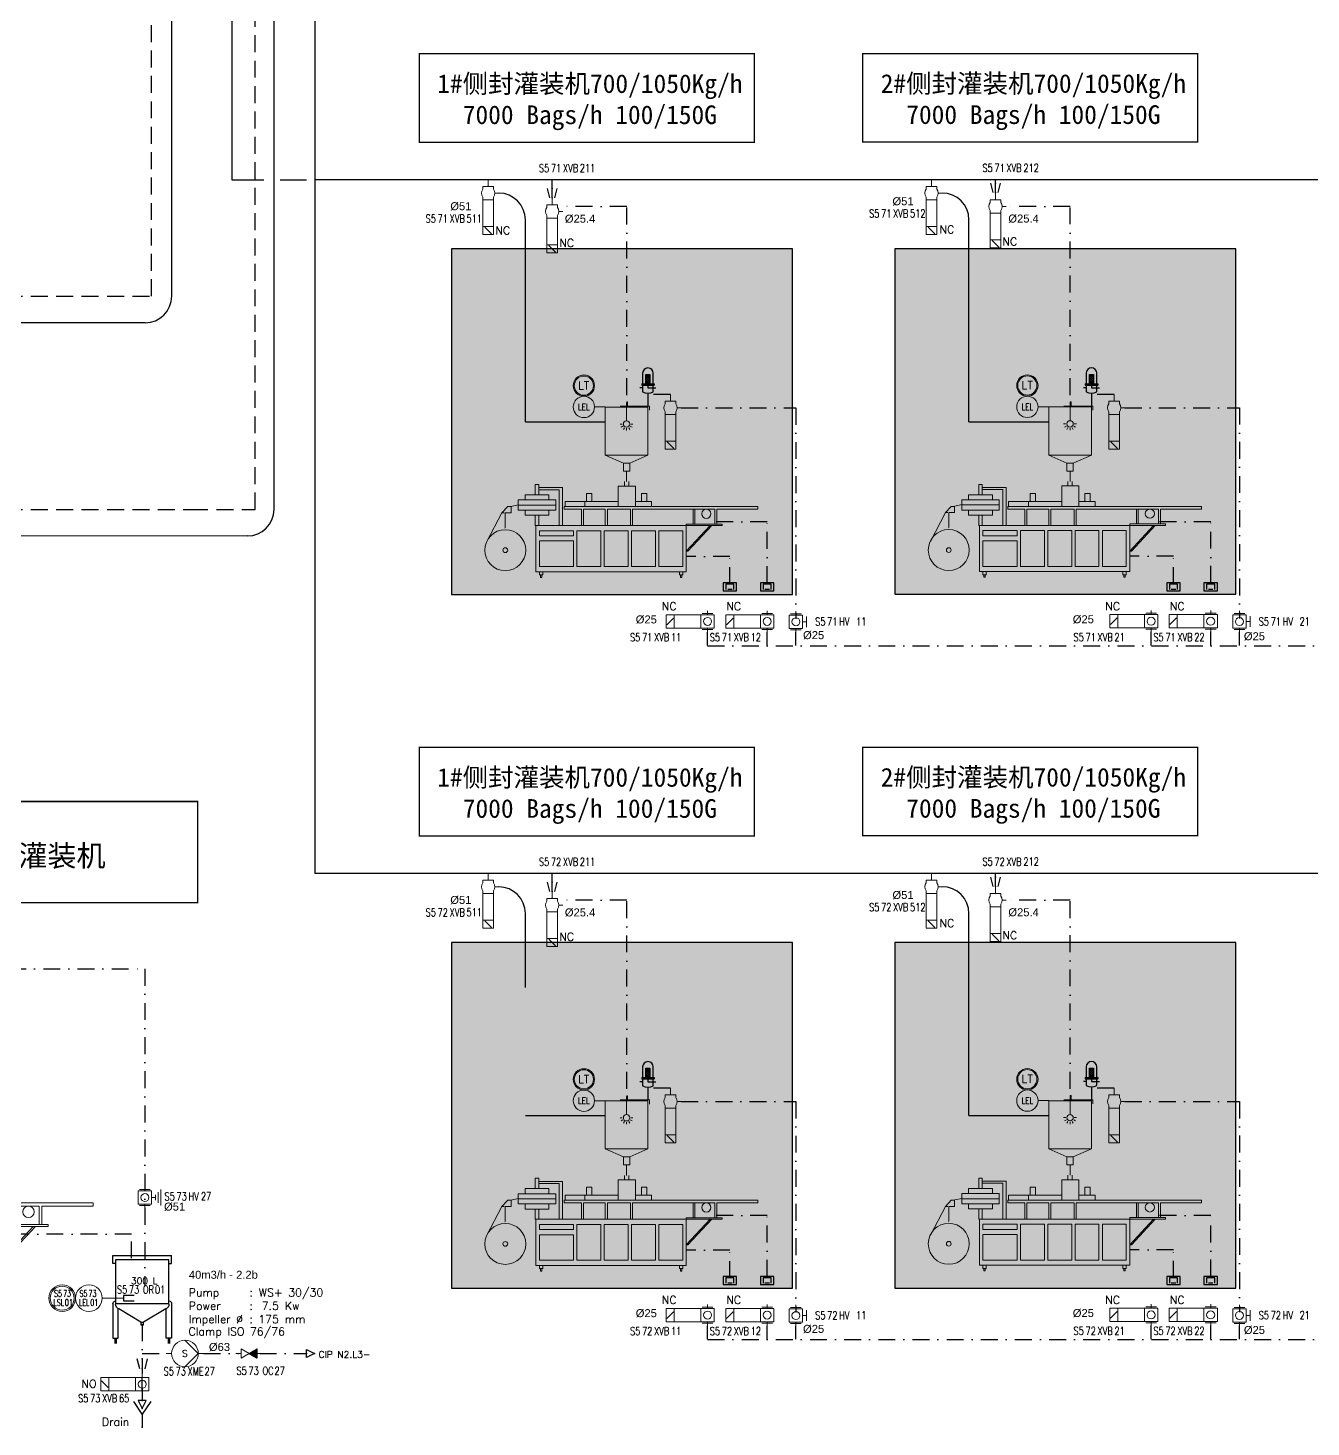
# Model space of a CAD drawing. Header units: inches. Extents: x 17763 to 19859, y 23751 to 24845.
# Drawn here: x 19000 to 19481, y 23765 to 24290 of the extents above; entities that cross this region are included whole.
import ezdxf
from ezdxf.enums import TextEntityAlignment as Align

# ---------------------------------------------------------------- set-up
doc = ezdxf.new("R2010")
doc.units = ezdxf.units.IN
doc.header["$MEASUREMENT"] = 0
for name, pattern in [('ACAD_ISO02W100', [15, 12, -3]), ('DASHDOT2', [12.7, 6.35, -3.175, 0, -3.175]), ('DASHED2', [9.525, 6.35, -3.175])]:
    doc.linetypes.add(name, pattern=pattern)
for name, color, linetype, lineweight in [('$31 Equipment', 7, 'Continuous', 9), ('19 Pipe Process', 30, 'Continuous', 30), ('31 Equipment', 7, 'Continuous', 9), ('33 Instruments Labels', 7, 'Continuous', 9), ('AM_0', 7, 'Continuous', 30)]:
    doc.layers.add(name, color=color, linetype=linetype, lineweight=lineweight)
for name, color, linetype in [('DIAMETRE', 7, 'Continuous'), ('MATERIEL-DIVERS', 7, 'Continuous'), ('POMPES-PROCESS', 7, 'Continuous'), ('REGUL', 140, 'DASHED2'), ('REPERES', 7, 'Continuous'), ('techn-data', 7, 'Continuous'), ('TEXTES', 7, 'Continuous'), ('TUYAUTERIE-NEP', 4, 'DASHDOT2'), ('TUYAUTERIE-PROCESS', 30, 'Continuous'), ('TXT_FR', 7, 'Continuous'), ('VANNES', 7, 'Continuous'), ('VANNES-PROCESS', 7, 'Continuous')]:
    doc.layers.add(name, color=color, linetype=linetype)
doc.layers.add('FOURNITURE CLIENT', color=7, linetype='Continuous', true_color=0xc8e6e6)
doc.layers.get('REPERES').off()
doc.styles.add('ROMANS', font='ROMANS.SHX')
doc.styles.add('ROMANT', font='romant')
doc.styles.get("Standard").update_dxf_attribs({"font": 'arial.ttf'})
doc.styles.add('USER3', font='ITALIC.SHX', dxfattribs={"bigfont": 'gbcbig.shx'})

# ---------------------------------------------------------------- blocks, each defined once
blk = doc.blocks.new('wqs2qw')
at = {"layer": '31 Equipment'}
for p, q in [((30395.72, 63682.87), (30395.72, 63684.82)), ((30395.72, 63684.82), (30409.35, 63684.82)), ((30416.41, 63684.39), (30396.42, 63684.39)), ((30396.42, 63684.39), (30396.42, 63661.87)), ((30406.37, 63686.77), (30405.98, 63686.77)), ((30405.98, 63686.77), (30405.98, 63684.82)), ((30406.37, 63684.82), (30406.37, 63686.77)), ((30406.43, 63677.94), (30406.43, 63686.44)), ((30416.41, 63661.87), (30416.41, 63684.39)), ((30404.43, 63676.44), (30403.43, 63676.44)), ((30404.7, 63675.44), (30403.83, 63674.94)), ((30405.43, 63674.7), (30404.93, 63673.84)), ((30406.43, 63674.44), (30406.43, 63673.44)), ((30407.43, 63674.7), (30407.93, 63673.84)), ((30408.16, 63675.44), (30409.03, 63674.94)), ((30408.43, 63676.44), (30409.43, 63676.44)), ((30396.42, 63661.87), (30416.41, 63661.87)), ((30404.91, 63658.11), (30396.42, 63661.87)), ((30407.91, 63658.11), (30416.41, 63661.87)), ((30407.91, 63658.11), (30404.91, 63658.11)), ((30404.91, 63654.36), (30404.91, 63658.11)), ((30407.91, 63658.11), (30407.91, 63654.36)), ((30407.91, 63654.36), (30404.91, 63654.36)), ((30406.43, 63654.44), (30406.43, 63649.44)), ((30402.31, 63647.35), (30402.31, 63637.74)), ((30410.31, 63647.35), (30402.31, 63647.35)), ((30405.43, 63649.44), (30405.43, 63647.44)), ((30407.43, 63649.44), (30407.43, 63647.44)), ((30410.31, 63637.74), (30410.31, 63647.35)), ((30436.38, 63646.63), (30447.57, 63646.63)), ((30436.38, 63628.85), (30436.38, 63646.63)), ((30437.98, 63645.67), (30437.98, 63628.85)), ((30447.57, 63645.67), (30437.98, 63645.67)), ((30447.57, 63648.07), (30447.57, 63643.27)), ((30449.17, 63648.07), (30447.57, 63648.07)), ((30449.17, 63643.27), (30449.17, 63648.07)), ((30394.71, 63640.1), (30402.2, 63640.1)), ((30394.71, 63637.85), (30394.71, 63640.1)), ((30396.95, 63643.86), (30396.95, 63640.1)), ((30399.45, 63643.86), (30396.95, 63643.86)), ((30399.45, 63640.1), (30399.45, 63643.86)), ((30402.2, 63640.1), (30399.45, 63640.1)), ((30410.2, 63640.1), (30435.19, 63640.1)), ((30425.94, 63640.1), (30410.2, 63640.1)), ((30422.69, 63643.86), (30422.69, 63640.1)), ((30425.19, 63643.86), (30422.69, 63643.86)), ((30425.19, 63640.1), (30425.19, 63643.86)), ((30425.94, 63637.85), (30425.94, 63640.1)), ((30435.19, 63640.1), (30435.19, 63637.85)), ((30457.17, 63640.86), (30439.57, 63640.86)), ((30439.57, 63640.86), (30439.57, 63636.06)), ((30442.77, 63640.86), (30439.57, 63640.86)), ((30442.77, 63643.27), (30453.97, 63643.27)), ((30442.77, 63643.27), (30442.77, 63640.86)), ((30447.57, 63643.27), (30442.77, 63643.27)), ((30453.97, 63643.27), (30449.17, 63643.27)), ((30453.97, 63640.86), (30453.97, 63643.27)), ((30457.17, 63640.86), (30453.97, 63640.86)), ((30457.17, 63636.06), (30457.17, 63640.86)), ((30344.9, 63637.74), (30378.49, 63637.74)), ((30344.9, 63636.54), (30344.9, 63637.74)), ((30364.09, 63636.54), (30344.9, 63636.54)), ((30364.09, 63629.57), (30364.09, 63636.54)), ((30365.05, 63636.54), (30365.05, 63629.57)), ((30374.49, 63636.54), (30365.05, 63636.54)), ((30396.71, 63637.74), (30367.13, 63637.74)), ((30368.73, 63636.54), (30396.71, 63636.54)), ((30374.49, 63629.57), (30374.49, 63636.54)), ((30375.29, 63636.54), (30375.29, 63629.57)), ((30378.49, 63636.54), (30375.29, 63636.54)), ((30435.58, 63637.74), (30391.6, 63637.74)), ((30391.6, 63636.54), (30403.59, 63636.54)), ((30403.59, 63636.54), (30403.59, 63628.85)), ((30404.55, 63636.54), (30415.43, 63636.54)), ((30404.55, 63628.85), (30404.55, 63636.54)), ((30415.43, 63636.54), (30415.43, 63628.85)), ((30416.39, 63636.54), (30426.62, 63636.54)), ((30416.39, 63628.85), (30416.39, 63636.54)), ((30426.62, 63636.54), (30426.62, 63629.33)), ((30427.58, 63636.54), (30435.58, 63636.54)), ((30427.58, 63628.85), (30427.58, 63636.54)), ((30435.58, 63636.54), (30435.58, 63637.74)), ((30439.57, 63638.46), (30457.17, 63638.46)), ((30439.57, 63636.06), (30442.77, 63636.06)), ((30453.97, 63636.06), (30442.77, 63636.06)), ((30442.77, 63636.06), (30442.77, 63633.66)), ((30453.97, 63636.06), (30457.17, 63636.06)), ((30453.97, 63633.66), (30453.97, 63636.06)), ((30457.18, 63638.6), (30457.18, 63638.6)), ((30460.42, 63637.85), (30457.18, 63638.6)), ((30460.52, 63637.74), (30460.52, 63634.86)), ((30462.12, 63637.74), (30460.52, 63637.74)), ((30460.52, 63634.86), (30463.24, 63634.86)), ((30464.84, 63634.86), (30462.12, 63637.74)), ((30463.72, 63634.86), (30464.84, 63634.86)), ((30464.84, 63634.86), (30471.88, 63621.4)), ((30361.7, 63629.57), (30378.49, 63629.57)), ((30361.7, 63628.85), (30361.7, 63629.57)), ((30375.29, 63629.57), (30374.49, 63629.57)), ((30378.49, 63629.57), (30378.49, 63628.85)), ((30442.77, 63633.66), (30447.57, 63633.66)), ((30447.57, 63633.66), (30449.17, 63633.66)), ((30447.57, 63633.66), (30447.57, 63628.85)), ((30449.17, 63633.66), (30453.97, 63633.66)), ((30449.17, 63628.85), (30449.17, 63633.66)), ((30366.49, 63628.85), (30361.7, 63628.85)), ((30365.69, 63628.85), (30367.29, 63628.85)), ((30378.49, 63628.85), (30365.69, 63628.85)), ((30377.69, 63616.84), (30366.49, 63628.85)), ((30367.29, 63628.85), (30378.49, 63616.84)), ((30378.49, 63628.85), (30388.08, 63628.85)), ((30378.49, 63607.23), (30378.49, 63628.85)), ((30380.09, 63626.45), (30391.28, 63626.45)), ((30380.09, 63609.63), (30380.09, 63626.45)), ((30384.88, 63628.85), (30448.85, 63628.85)), ((30391.28, 63626.45), (30391.28, 63609.63)), ((30392.88, 63626.45), (30404.07, 63626.45)), ((30392.88, 63609.63), (30392.88, 63626.45)), ((30403.59, 63628.85), (30404.55, 63628.85)), ((30404.07, 63626.45), (30404.07, 63609.63)), ((30405.67, 63626.45), (30405.67, 63609.63)), ((30416.87, 63626.45), (30405.67, 63626.45)), ((30415.43, 63628.85), (30416.39, 63628.85)), ((30416.87, 63609.63), (30416.87, 63626.45)), ((30418.47, 63626.45), (30418.47, 63609.63)), ((30429.66, 63626.45), (30418.47, 63626.45)), ((30426.62, 63629.33), (30426.62, 63628.85)), ((30429.66, 63609.63), (30429.66, 63626.45)), ((30431.26, 63626.45), (30447.25, 63626.45)), ((30431.26, 63624.04), (30431.26, 63626.45)), ((30437.98, 63628.85), (30436.38, 63628.85)), ((30447.25, 63626.45), (30447.25, 63624.04)), ((30447.57, 63628.85), (30449.17, 63628.85)), ((30448.85, 63628.85), (30448.85, 63607.23)), ((30447.25, 63624.04), (30431.26, 63624.04)), ((30431.26, 63621.64), (30447.25, 63621.64)), ((30431.26, 63609.63), (30431.26, 63621.64)), ((30447.25, 63621.64), (30447.25, 63609.63)), ((30378.49, 63616.84), (30377.69, 63616.84)), ((30391.28, 63609.63), (30380.09, 63609.63)), ((30404.07, 63609.63), (30392.88, 63609.63)), ((30405.67, 63609.63), (30416.87, 63609.63)), ((30418.47, 63609.63), (30429.66, 63609.63)), ((30447.25, 63609.63), (30431.26, 63609.63)), ((30391.28, 63607.23), (30378.49, 63607.23)), ((30380.09, 63605.78), (30380.09, 63607.23)), ((30381.68, 63605.78), (30380.09, 63605.78)), ((30380.57, 63605.78), (30380.57, 63604.58)), ((30381.2, 63605.78), (30380.57, 63605.78)), ((30380.57, 63604.58), (30381.2, 63604.58)), ((30381.2, 63604.58), (30381.2, 63605.78)), ((30381.68, 63607.23), (30381.68, 63605.78)), ((30448.85, 63607.23), (30384.88, 63607.23)), ((30445.65, 63605.78), (30445.65, 63607.23)), ((30447.25, 63605.78), (30445.65, 63605.78)), ((30446.77, 63605.78), (30446.13, 63605.78)), ((30446.13, 63605.78), (30446.13, 63604.58)), ((30446.13, 63604.58), (30446.77, 63604.58)), ((30446.77, 63604.58), (30446.77, 63605.78)), ((30447.25, 63607.23), (30447.25, 63605.78))]:
    blk.add_line(p, q, dxfattribs=at)
at = {"layer": '31 Equipment', "color": 7}
blk.add_line((30421.43, 63684.44), (30416.43, 63684.44), dxfattribs=at)
at = {"layer": '31 Equipment'}
for centre, radius in [((30426.43, 63694.44), 5), ((30426.43, 63694.44), 4.5), ((30406.43, 63676.44), 1.5), ((30369.05, 63634.38), 2.16), ((30463.24, 63617.32), 9.6), ((30463.24, 63617.32), 1.12)]:
    blk.add_circle(centre, radius, dxfattribs=at)
at = {"layer": '31 Equipment', "color": 7}
blk.add_circle((30426.43, 63684.44), 5, dxfattribs=at)
at = {"layer": '31 Equipment'}
for points in [[(30462.99, 63634.86), (30463.49, 63634.86), (30462.99, 63627.9), (30463.49, 63627.4)], [(30463.49, 63608.18), (30462.99, 63608.68), (30463.49, 63634.86), (30462.99, 63634.86)], [(30462.99, 63627.9), (30463.49, 63627.4), (30448.85, 63627.9), (30448.85, 63627.4)], [(30448.85, 63608.18), (30448.85, 63608.68), (30463.49, 63608.18), (30462.99, 63608.68)]]:
    blk.add_trace(points, dxfattribs=at)
blk = doc.blocks.new('CR')
at = {"color": 7}
for p, q in [((-2.5, 2.5), (2.5, 1.25)), ((2.5, 1.25), (2.5, 1.25)), ((2.5, -1.25), (-2.5, -2.5))]:
    blk.add_line(p, q, dxfattribs=at)
at = {"color": 7, "extrusion": (-1, 0, 0)}
blk.add_point((-2.5, 0), dxfattribs=at)
at = {"color": 7, "extrusion": (1, 0, 0)}
blk.add_point((2.5, 0), dxfattribs=at)
blk = doc.blocks.new('APV-VLV-SSEAT-SW41-3')
at = {"layer": '31 Equipment', "ltscale": 38}
for p, q in [((1.25, 15.25), (-1.25, 12.75)), ((-2, 2.5), (-2, 1.5)), ((2, 2.5), (2, 1.5)), ((2.5, 0), (4, 0)), ((-2, -2.5), (-2, -1.5)), ((2, -2.5), (-2, -2.5)), ((-2, -2.5), (2, -2.5)), ((0, -2.5), (0, -5)), ((2, -2.5), (2, -1.5))]:
    blk.add_line(p, q, dxfattribs=at)
for points in [[(-2, 12.5), (2, 12.5), (2, 15.5), (-2, 15.5)], [(-2, 2.5), (2, 2.5), (2, 12.5), (-2, 12.5)]]:
    blk.add_lwpolyline(points, close=True, dxfattribs=at)
for start, end in [(143.1301, 216.8699), (323.1301, 36.8699)]:
    blk.add_arc((0, 0), 2.5, start, end, dxfattribs=at)
blk = doc.blocks.new('*X56')
at = {"color": 0}
for p, q in [((688.5, 377.4), (691.1, 380)), ((688.5, 378.8), (689.7, 380)), ((688.5, 376), (691.5, 379)), ((688.5, 374.5), (691.5, 377.5)), ((688.5, 373.1), (691.5, 376.1)), ((689.8, 373), (691.5, 374.7)), ((691.2, 373), (691.5, 373.3))]:
    blk.add_line(p, q, dxfattribs=at)
blk = doc.blocks.new('SAFILT')
for p, q in [((-4, 11), (-4, 3)), ((4, 3), (4, 11)), ((-4, 0), (-6, 0)), ((-4.7, 3), (-4.7, 2)), ((-4.7, 3), (4.7, 3)), ((-4.7, 2), (4.7, 2)), ((-4, 2), (-4, -3)), ((-1.5, 3), (-1.5, 10)), ((-1.5, 10), (1.5, 10)), ((0, 3), (0, 0)), ((0, 0), (6, 0)), ((1.5, 10), (1.5, 3)), ((4, -3), (4, 2)), ((4.7, 3), (4.7, 2)), ((0, -4), (0, -6))]:
    blk.add_line(p, q)
for centre, radius, start, end in [((0, 11), 4, 0, 180), ((0, 4.5), 8.5, 241.9275, 298.0725)]:
    blk.add_arc(centre, radius, start, end)
at = {"xscale": -1}
blk.add_blockref('*X56', (690, -370), dxfattribs=at)
blk.add_blockref('*X56', (-690, -370))
blk = doc.blocks.new('APV-VLVM-BFLY-SVS-1')
at = {"layer": '31 Equipment', "ltscale": 38}
for p, q in [((-2.5, 0), (-4, 0)), ((2.5, 2.5), (-2.5, 2.5)), ((-2.5, 2.5), (-2.5, -2.5)), ((-2, 4), (2, 4)), ((0, 2.5), (0, 4)), ((2.5, -2.5), (2.5, 2.5)), ((2.5, 0), (4, 0)), ((-2.5, -2.5), (2.5, -2.5))]:
    blk.add_line(p, q, dxfattribs=at)
at = {"layer": '31 Equipment'}
for p, q in [((-3, 2), (-3, -2)), ((3, -2), (3, 2))]:
    blk.add_line(p, q, dxfattribs=at)
at = {"layer": '31 Equipment', "ltscale": 38}
blk.add_circle((0, 0), 1.5, dxfattribs=at)
blk = doc.blocks.new('RACCORD')
for p, q in [((-0.5, 2.5), (2.5, 2.5)), ((-0.5, -2.5), (-0.5, 2.5)), ((2.5, 2.5), (2.5, -2.5)), ((2.5, -2.5), (-0.5, -2.5))]:
    blk.add_line(p, q)
at = {"color": 7}
for p, q in [((0, 1.5), (2, 1.5)), ((0, 0.83), (0, -0.83)), ((2, 1.5), (2, -1.5)), ((0, -0.83), (0, -0.83)), ((2, -1.5), (0, -1.5))]:
    blk.add_line(p, q, dxfattribs=at)
blk = doc.blocks.new('REPNORM1')
at = {"layer": 'TEXTES', "style": 'ROMANS', "width": 0.75}
for tag, p in [('ZONE', (-9.75, -1.25)), ('SOUSZONE', (-5.25, -1.25)), ('ELEMENT', (-0.75, -1.25)), ('NUM', (5.59, -1.22))]:
    blk.add_attdef(tag, p, '', height=3, dxfattribs=at)
blk = doc.blocks.new('APV-VLV-BFLY-SVS-3')
at = {"layer": '31 Equipment', "ltscale": 38}
for p, q in [((1.25, 15.25), (-1.25, 12.75)), ((-2.5, 0), (-4, 0)), ((2.5, 2.5), (-2.5, 2.5)), ((-2.5, 2.5), (-2.5, -2.5)), ((2.5, -2.5), (2.5, 2.5)), ((2.5, 0), (4, 0)), ((-2.5, -2.5), (2.5, -2.5))]:
    blk.add_line(p, q, dxfattribs=at)
at = {"layer": '31 Equipment'}
for p, q in [((-3, 2), (-3, -2)), ((3, -2), (3, 2))]:
    blk.add_line(p, q, dxfattribs=at)
at = {"layer": '31 Equipment', "ltscale": 38}
for points in [[(-2.5, 12.5), (2.5, 12.5), (2.5, 15.5), (-2.5, 15.5)], [(-2.5, 2.5), (2.5, 2.5), (2.5, 12.5), (-2.5, 12.5)]]:
    blk.add_lwpolyline(points, close=True, dxfattribs=at)
blk.add_circle((0, 0), 1.5, dxfattribs=at)
blk = doc.blocks.new('FLE23')
at = {"color": 7}
for p, q in [((0, -1.5), (0, 1.5)), ((0, 1.5), (3, 0)), ((3, 0), (0, -1.5))]:
    blk.add_line(p, q, dxfattribs=at)
at = {"layer": 'MATERIEL-DIVERS', "color": 2}
for p in [(0, 0), (3, 0)]:
    blk.add_point(p, dxfattribs=at)
at = {"layer": 'MATERIEL-DIVERS', "color": 7, "extrusion": (-1, 0, 0)}
blk.add_point((0, 0), dxfattribs=at)
at = {"layer": 'MATERIEL-DIVERS', "color": 7, "extrusion": (1, 0, 0)}
blk.add_point((3, 0), dxfattribs=at)
blk = doc.blocks.new('EGOUT')
at = {"color": 7}
for p, q in [((-3.2, 9.61), (0, 4.81)), ((0, 4.81), (3.2, 9.61)), ((0, 4.81), (0, 0))]:
    blk.add_line(p, q, dxfattribs=at)
at = {"color": 7, "extrusion": (0, -1, 0)}
blk.add_point((0, 0), dxfattribs=at)
at = {"layer": 'POMPES-PROCESS', "style": 'ROMANS'}
blk.add_attdef('EGOUT', text='', height=3, dxfattribs=at).set_placement((0, -4), align=Align.MIDDLE)
blk = doc.blocks.new('APV-FCE-NRV-GEN-1')
at = {"layer": '31 Equipment'}
h = blk.add_hatch(dxfattribs=at)
h.set_pattern_fill('ANSI31', color=256, scale=0.01, style=0)
h.set_pattern_definition([(45, (0, 0), (-0.02245064, 0.02245064), [])])
h.paths.add_polyline_path([(3, 1.75), (3, -1.75), (0, 0)])
at = {"layer": '31 Equipment', "linetype": 'ACAD_ISO02W100', "ltscale": 38}
for p, q in [((-3, 0), (-5, 0)), ((0, 0), (-3, 1.75)), ((-3, 1.75), (-3, -1.75)), ((0, 0), (-3, -1.75)), ((0, 0), (3, 1.75)), ((0, 0), (3, -1.75)), ((3, 1.75), (3, -1.75)), ((3, 0), (5, 0))]:
    blk.add_line(p, q, dxfattribs=at)
blk = doc.blocks.new('APV-INS-M-L-LE2')
at = {"layer": '31 Equipment', "color": 7}
blk.add_line((5, 0), (13, 0), dxfattribs=at)
at = {"layer": '31 Equipment', "lineweight": 25}
blk.add_lwpolyline([(17, 1), (13, 1), (13, 0), (13, -1), (17, -1)], dxfattribs=at)
at = {"layer": '31 Equipment', "color": 7}
blk.add_circle((0, 0), 5, dxfattribs=at)
at = {"layer": '33 Instruments Labels', "style": 'ROMANS', "width": 0.8}
blk.add_attdef('LE?', text='', height=3, dxfattribs=at).set_placement((0, 0), align=Align.MIDDLE)
blk = doc.blocks.new('BACONC2')
at = {"color": 7}
for p, q in [((-9.99, 14.84), (-9.99, 31.46)), ((-9.99, 31.45), (9.99, 31.45)), ((9.98, 31.46), (9.98, 14.84)), ((-11, 15), (-11, 2)), ((9.98, 15), (-10, 15)), ((-9, 2), (-9, 13.1)), ((-8.77, 13), (-0.5, 8)), ((0.5, 8), (8.76, 13)), ((9, 2), (9, 13.1)), ((11, 15), (11, 2)), ((-0.5, 7), (-0.5, 8)), ((0.5, 8), (-0.5, 8)), ((0.5, 7), (-0.5, 7)), ((0.5, 8), (0.5, 7)), ((-11, 2), (-9, 2)), ((11, 2), (9, 2))]:
    blk.add_line(p, q, dxfattribs=at)
at = {"color": 7, "const_width": 1}
for points in [[(-10, 2), (-10, 0)], [(10, 2), (10, 0)]]:
    blk.add_lwpolyline(points, dxfattribs=at)
at = {"color": 7}
for centre, radius, start, end in [((-10, 15), 1, 90, 180), ((10, 15), 1, 0, 90), ((-7.99, 14.84), 2, 180, 247.0717), ((7.98, 14.84), 2, 292.9479, 0)]:
    blk.add_arc(centre, radius, start, end, dxfattribs=at)
at = {"color": 7, "extrusion": (0, -1, 0)}
blk.add_point((0, 7), dxfattribs=at)
at = {"layer": 'TUYAUTERIE-NEP', "color": 2}
blk.add_point((0, 7), dxfattribs=at)
at = {"layer": 'TUYAUTERIE-NEP', "color": 7, "extrusion": (0, -1, 0)}
blk.add_point((0, 7), dxfattribs=at)
at = {"layer": 'VANNES-PROCESS'}
for p, q in [((11, 33), (-11, 33)), ((-11, 30), (-11, 33)), ((11, 30), (11, 33)), ((-10, 30), (-11, 30)), ((10, 30), (11, 30))]:
    blk.add_line(p, q, dxfattribs=at)
blk = doc.blocks.new('APV-PMP-GEN-CENTRI-1')
at = {"layer": '31 Equipment', "ltscale": 38}
for p, q in [((-5, 0), (-7, 0)), ((5, 0), (0, 5)), ((5, 0), (0, -5)), ((5, 0), (7, 0))]:
    blk.add_line(p, q, dxfattribs=at)
blk.add_circle((0, 0), 5, dxfattribs=at)
at = {"layer": '31 Equipment', "style": 'ROMANT', "flags": 8}
blk.add_attdef('I', text='', height=2.5, dxfattribs=at).set_placement((0, 0), align=Align.MIDDLE)
blk = doc.blocks.new('APV-INS-F-L-LS')
at = {"layer": '31 Equipment'}
for radius in [5, 4.5]:
    blk.add_circle((0, 0), radius, dxfattribs=at)
at = {"layer": '33 Instruments Labels', "style": 'ROMANS', "width": 0.8}
blk.add_attdef('LS?', text='', height=3, dxfattribs=at).set_placement((0, 0), align=Align.MIDDLE)
blk = doc.blocks.new('REPNORM')
at = {"layer": 'TEXTES', "style": 'ROMANS', "width": 0.75}
for tag, p in [('ZONE', (-9.75, -1.25)), ('SOUSZONE', (-5.25, -1.25)), ('ELEMENT', (0, -1.25)), ('NUM', (4.5, -1.25))]:
    blk.add_attdef(tag, p, '', height=3, dxfattribs=at)
blk = doc.blocks.new('REPINS2')
at = {"layer": 'TEXTES', "style": 'ROMANS', "width": 0.7}
for tag, p in [('ZONE', (-3.35, 0.8)), ('SOUSZONE', (0.05, 0.8)), ('NUM', (0.7, -2.6))]:
    blk.add_attdef(tag, p, '', height=2.5, dxfattribs=at)
blk.add_attdef('ELEMENT', text='', height=2.5, dxfattribs=at).set_placement((-1.56, -2.59), align=Align.CENTER)
blk = doc.blocks.new('FLE23-A')
at = {"color": 7}
for p, q in [((0, 1.5), (-3, 0)), ((-3, 0), (0, -1.5)), ((0, -1.5), (0, 1.5))]:
    blk.add_line(p, q, dxfattribs=at)
at = {"layer": 'MATERIEL-DIVERS', "color": 7, "extrusion": (-1, 0, 0)}
blk.add_point((-3, 0), dxfattribs=at)
at = {"layer": 'MATERIEL-DIVERS', "color": 2}
for p in [(-3, 0), (0, 0)]:
    blk.add_point(p, dxfattribs=at)
at = {"layer": 'MATERIEL-DIVERS', "color": 7, "extrusion": (1, 0, 0)}
blk.add_point((0, 0), dxfattribs=at)
blk = doc.blocks.new('TEXT-PUMP_caract_ANGLAIS')
at = {"layer": 'techn-data', "style": 'ROMANS'}
for s, p in [('Pump', (-22, 9)), ('Power', (-22, 4)), ('Kw', (14, 4)), ('Impeller %%C', (-22, -1)), ('mm', (14, -1))]:
    blk.add_text(s, height=3, dxfattribs=at).set_placement(p)
for p in [(2, 9), (2, 4), (2, -1)]:
    blk.add_text(':', height=3, dxfattribs=at).set_placement(p, align=Align.RIGHT)
blk.add_attdef('Type', (4.23, 9), '', height=3, dxfattribs=at)
for tag, p in [('Pui', (11.76, 4)), ('Dia', (11.76, -1))]:
    blk.add_attdef(tag, text='', height=3, dxfattribs=at).set_placement(p, align=Align.RIGHT)
blk = doc.blocks.new('APV-VLVM-BFLY-SVS-3')
at = {"layer": '31 Equipment'}
for p, q in [((3, 6), (-3, 6)), ((-3, 2), (-3, -2)), ((-2, 5), (2, 5)), ((-1, 4), (1, 4)), ((3, -2), (3, 2))]:
    blk.add_line(p, q, dxfattribs=at)
at = {"layer": '31 Equipment', "ltscale": 38}
for p, q in [((-2.5, 0), (-4, 0)), ((2.5, 2.5), (-2.5, 2.5)), ((-2.5, 2.5), (-2.5, -2.5)), ((0, 2.5), (0, 4)), ((2.5, -2.5), (2.5, 2.5)), ((2.5, 0), (4, 0)), ((-2.5, -2.5), (2.5, -2.5))]:
    blk.add_line(p, q, dxfattribs=at)
blk.add_circle((0, 0), 1.5, dxfattribs=at)
blk = doc.blocks.new('APV-VLV-BFLY-SV-4')
at = {"layer": '31 Equipment', "ltscale": 38}
for p, q in [((1.25, 15.25), (-1.25, 12.75)), ((2.5, 2.5), (-2.5, 2.5)), ((-2.5, 2.5), (-2.5, -2.5)), ((2.5, -2.5), (2.5, 2.5)), ((-2.5, -2.5), (2.5, -2.5))]:
    blk.add_line(p, q, dxfattribs=at)
at = {"layer": '31 Equipment'}
for p, q in [((-4, 0), (-2.5, 0)), ((2.5, 0), (4, 0))]:
    blk.add_line(p, q, dxfattribs=at)
at = {"layer": '31 Equipment', "lineweight": 30}
blk.add_line((-2.5, 0), (2.5, 0), dxfattribs=at)
at = {"layer": '31 Equipment', "ltscale": 38}
for points in [[(-2.5, 12.5), (2.5, 12.5), (2.5, 15.5), (-2.5, 15.5)], [(-2.5, 2.5), (2.5, 2.5), (2.5, 12.5), (-2.5, 12.5)]]:
    blk.add_lwpolyline(points, close=True, dxfattribs=at)
blk.add_circle((0, 0), 1.5, dxfattribs=at)

msp = doc.modelspace()

# ---------------------------------------------------------------- hatches: boundary and pattern name
at = {"layer": 'FOURNITURE CLIENT'}
h = msp.add_hatch(color=256, dxfattribs=at)
h.dxf.hatch_style = 1
h.paths.add_polyline_path([(19158.68, 24206.94), (19158.68, 24077.4), (19286.44, 24077.4), (19286.44, 24206.94)])
h = msp.add_hatch(color=256, dxfattribs=at)
h.dxf.hatch_style = 1
h.paths.add_polyline_path([(19324.89, 24206.99), (19324.89, 24077.45), (19452.65, 24077.45), (19452.65, 24206.99)])
h = msp.add_hatch(color=256, dxfattribs=at)
h.dxf.hatch_style = 1
h.paths.add_polyline_path([(19158.68, 23946.85), (19158.68, 23817.31), (19286.44, 23817.31), (19286.44, 23946.85)])
h = msp.add_hatch(color=256, dxfattribs=at)
h.dxf.hatch_style = 1
h.paths.add_polyline_path([(19324.89, 23946.9), (19324.89, 23817.36), (19452.65, 23817.36), (19452.65, 23946.9)])

# ---------------------------------------------------------------- linework, layer by layer
at = {"layer": '19 Pipe Process'}
for p, q in [((19094.51, 24232.85), (19104.39, 24232.85)), ((19043.87, 24179.22), (18573.97, 24179.22)), ((19082.18, 24099.3), (18573.97, 24099.22))]:
    msp.add_line(p, q, dxfattribs=at)
at = {"layer": '19 Pipe Process', "ltscale": 2}
for p, q in [((19196.38, 24225.99), (19196.38, 24232.89)), ((19362.59, 24227.89), (19362.59, 24232.89)), ((19186.38, 24190.12), (19186.38, 24217.85)), ((19352.59, 24190.16), (19352.59, 24217.89)), ((19186.38, 24142.12), (19186.38, 24190.12)), ((19352.59, 24142.16), (19352.59, 24190.16)), ((19186.38, 24142.12), (19216.38, 24142.12)), ((19352.59, 24142.16), (19382.59, 24142.16)), ((19196.38, 23965.9), (19196.38, 23972.8)), ((19362.59, 23967.8), (19362.59, 23972.8)), ((19186.38, 23930.03), (19186.38, 23957.76)), ((19352.59, 23930.08), (19352.59, 23957.8)), ((19352.59, 23882.08), (19352.59, 23930.08)), ((19186.38, 23882.03), (19216.38, 23882.03)), ((19352.59, 23882.08), (19382.59, 23882.08))]:
    msp.add_line(p, q, dxfattribs=at)
at = {"layer": '19 Pipe Process'}
for points in [[(19053.86, 24189.22), (19053.86, 24362.12), (19349.72, 24362.12), (19349.72, 24481.55), (19358.23, 24481.55)], [(19372.77, 24379.67), (19434.18, 24379.67), (19434.18, 24359.25), (19372.77, 24359.25), (19372.77, 24336.07), (19076.32, 24336.07), (19076.32, 24232.85), (19088.42, 24232.85)], [(19600.07, 24379.67), (19661.48, 24379.67), (19661.48, 24359.25), (19600.07, 24359.25), (19600.07, 24293.75), (19107.52, 24293.75), (19107.52, 23972.8)], [(19092.18, 24109.3), (19092.18, 24310.89), (19577.46, 24310.89)]]:
    msp.add_lwpolyline(points, dxfattribs=at)
at = {"layer": '19 Pipe Process', "ltscale": 2}
for points in [[(19724.9, 24232.89), (19107.52, 24232.85)], [(19724.9, 23972.8), (19107.52, 23972.8)]]:
    msp.add_lwpolyline(points, dxfattribs=at)
at = {"layer": '19 Pipe Process'}
for centre, start, end in [((19176.38, 24217.85), 0, 90), ((19342.59, 24217.89), 0, 90), ((19043.86, 24189.22), 270, 0), ((19082.18, 24109.3), 270, 0), ((19176.38, 23957.76), 0, 90), ((19342.59, 23957.8), 0, 90)]:
    msp.add_arc(centre, 10, start, end, dxfattribs=at)
at = {"layer": '31 Equipment'}
for points, const_width in [([(19146.6, 24246.94), (19146.6, 24280.12), (19272.13, 24280.12), (19272.13, 24246.94)], 0.49), ([(19312.8, 24246.99), (19312.8, 24280.16), (19438.34, 24280.16), (19438.34, 24246.99)], 0.49), ([(19146.6, 23986.85), (19146.6, 24020.03), (19272.13, 24020.03), (19272.13, 23986.85)], 0.49), ([(19312.8, 23986.9), (19312.8, 24020.08), (19438.34, 24020.08), (19438.34, 23986.9)], 0.49), ([(18939.89, 23961.86), (18939.89, 23999.78), (19063.54, 23999.78), (19063.54, 23961.86)], 0.56)]:
    msp.add_lwpolyline(points, close=True, dxfattribs=dict(at, const_width=const_width))
at = {"layer": 'AM_0'}
for points in [[(19158.68, 24206.94), (19158.68, 24077.4), (19286.44, 24077.4), (19286.44, 24077.4), (19286.44, 24077.4), (19286.44, 24206.94), (19158.68, 24206.94)], [(19324.89, 24206.99), (19324.89, 24077.45), (19452.65, 24077.45), (19452.65, 24077.45), (19452.65, 24077.45), (19452.65, 24206.99), (19324.89, 24206.99)], [(19158.68, 23946.85), (19158.68, 23817.31), (19286.44, 23817.31), (19286.44, 23817.31), (19286.44, 23817.31), (19286.44, 23946.85), (19158.68, 23946.85)], [(19324.89, 23946.9), (19324.89, 23817.36), (19452.65, 23817.36), (19452.65, 23817.36), (19452.65, 23817.36), (19452.65, 23946.9), (19324.89, 23946.9)]]:
    msp.add_lwpolyline(points, dxfattribs=at)
at = {"layer": 'REGUL'}
for points in [[(18553.37, 24189.22), (19046.25, 24189.22), (19046.25, 24365.66), (19342.7, 24365.66), (19342.7, 24451.55), (19405.03, 24451.55)], [(18553.37, 24109.22), (19061.08, 24109.22), (19085.07, 24109.22), (19085.07, 24324.32), (19568.66, 24324.32), (19568.66, 24451.55), (19632.33, 24451.55)]]:
    msp.add_lwpolyline(points, dxfattribs=at)
at = {"layer": 'TUYAUTERIE-NEP'}
for p, q in [((19224.35, 24222.85), (19200.38, 24222.85)), ((19224.35, 24152.12), (19224.35, 24222.85)), ((19390.55, 24222.89), (19366.59, 24222.89)), ((19390.55, 24152.16), (19390.55, 24222.89)), ((19240.79, 24152.34), (19232.31, 24152.31)), ((19232.31, 24151.81), (19232.31, 24147.98)), ((19407, 24152.39), (19398.51, 24152.36)), ((19398.51, 24151.86), (19398.51, 24148.03)), ((19244.79, 24147.34), (19287.78, 24147.34)), ((19287.78, 24147.34), (19287.78, 24068.3)), ((19411, 24147.39), (19453.98, 24147.39)), ((19453.98, 24147.39), (19453.98, 24068.34)), ((19276.99, 24104.62), (19255.38, 24104.62)), ((19276.99, 24081.7), (19276.99, 24104.62)), ((19443.19, 24104.66), (19421.59, 24104.66)), ((19443.19, 24081.75), (19443.19, 24104.66)), ((19263.05, 24091.66), (19246.65, 24091.66)), ((19263.05, 24081.21), (19263.05, 24091.66)), ((19429.25, 24091.71), (19412.86, 24091.71)), ((19429.25, 24081.26), (19429.25, 24091.71)), ((19254.66, 24058.21), (19254.66, 24063.29)), ((19276.99, 24058.21), (19276.99, 24063.29)), ((19287.78, 24058.21), (19287.78, 24063.29)), ((19420.87, 24058.26), (19420.87, 24063.34)), ((19443.2, 24058.26), (19443.19, 24063.34)), ((19453.98, 24058.26), (19453.98, 24063.34)), ((19254.66, 24058.11), (19784.12, 24058.26)), ((19224.35, 23962.76), (19200.38, 23962.76)), ((19224.35, 23892.03), (19224.35, 23962.76)), ((19390.55, 23962.8), (19366.59, 23962.8)), ((19390.55, 23892.08), (19390.55, 23962.8)), ((19043.82, 23937), (19043.82, 23818)), ((19240.79, 23892.26), (19232.31, 23892.22)), ((19407, 23892.3), (19398.51, 23892.27)), ((19232.31, 23891.72), (19232.31, 23887.89)), ((19244.79, 23887.26), (19287.78, 23887.26)), ((19287.78, 23887.26), (19287.78, 23808.21)), ((19398.51, 23891.77), (19398.51, 23887.94)), ((19411, 23887.3), (19453.98, 23887.3)), ((19453.98, 23887.3), (19453.98, 23808.25)), ((19276.99, 23844.53), (19255.38, 23844.53)), ((19276.99, 23821.61), (19276.99, 23844.53)), ((19443.19, 23844.58), (19421.59, 23844.58)), ((19443.19, 23821.66), (19443.19, 23844.58)), ((19038.82, 23837.5), (18991.82, 23837.5)), ((19038.82, 23828.5), (19038.82, 23837.5)), ((19263.05, 23831.57), (19246.65, 23831.57)), ((19263.05, 23821.12), (19263.05, 23831.57)), ((19429.25, 23831.62), (19412.86, 23831.62)), ((19429.25, 23821.17), (19429.25, 23831.62)), ((19042.82, 23803.79), (19042.82, 23785.29)), ((19254.66, 23798.12), (19254.66, 23803.2)), ((19276.99, 23798.12), (19276.99, 23803.2)), ((19287.78, 23798.12), (19287.78, 23803.2)), ((19420.87, 23798.17), (19420.87, 23803.25)), ((19443.2, 23798.17), (19443.19, 23803.25)), ((19453.98, 23798.17), (19453.98, 23803.25)), ((19254.66, 23798.02), (19784.12, 23798.17)), ((19042.82, 23792.79), (19051.82, 23792.79)), ((19065.82, 23792.79), (19078.82, 23792.79)), ((19086.82, 23792.79), (19104.32, 23792.79)), ((19042.82, 23779.79), (19042.82, 23775.24))]:
    msp.add_line(p, q, dxfattribs=at)
msp.add_lwpolyline([(18954.55, 23937), (19043.82, 23937)], dxfattribs=at)

# ---------------------------------------------------------------- block references
at = {"layer": '$31 Equipment'}
ref = msp.add_blockref('wqs2qw', (43549.44, -26799.87), dxfattribs=dict(at, xscale=-0.8, yscale=0.8, zscale=0.8))
ref.add_attrib('LE?', 'LEL', dxfattribs={"layer": '33 Instruments Labels', "height": 2.4, "style": 'ROMANS', "width": 0.8}).set_placement((19208.3, 24147.68), align=Align.MIDDLE)
ref = msp.add_blockref('wqs2qw', (43715.64, -26799.83), dxfattribs=dict(at, xscale=-0.8, yscale=0.8, zscale=0.8))
ref.add_attrib('LE?', 'LEL', dxfattribs={"layer": '33 Instruments Labels', "height": 2.4, "style": 'ROMANS', "width": 0.8}).set_placement((19374.5, 24147.72), align=Align.MIDDLE)
ref = msp.add_blockref('wqs2qw', (49369.25, -39788.44), dxfattribs=dict(at, xscale=-1))
ref.add_attrib('LE?', 'LE?', dxfattribs={"layer": '33 Instruments Labels', "height": 3, "rotation": 90, "style": 'ROMANS', "width": 0.8}).set_placement((18942.82, 23896), align=Align.MIDDLE)
ref = msp.add_blockref('wqs2qw', (43549.44, -27059.96), dxfattribs=dict(at, xscale=-0.8, yscale=0.8, zscale=0.8))
ref.add_attrib('LE?', 'LEL', dxfattribs={"layer": '33 Instruments Labels', "height": 2.4, "style": 'ROMANS', "width": 0.8}).set_placement((19208.3, 23887.59), align=Align.MIDDLE)
ref = msp.add_blockref('wqs2qw', (43715.64, -27059.92), dxfattribs=dict(at, xscale=-0.8, yscale=0.8, zscale=0.8))
ref.add_attrib('LE?', 'LEL', dxfattribs={"layer": '33 Instruments Labels', "height": 2.4, "style": 'ROMANS', "width": 0.8}).set_placement((19374.5, 23887.63), align=Align.MIDDLE)
at = {"rotation": 90.00000000000001}
msp.add_blockref('APV-VLV-BFLY-SV-4', (19042.82, 23781.29), dxfattribs=at)
at = {"layer": '31 Equipment', "linetype": 'ACAD_ISO02W100', "ltscale": 38, "rotation": 270}
msp.add_blockref('APV-VLVM-BFLY-SVS-3', (19043.82, 23851.29), dxfattribs=at)
at = {"layer": '31 Equipment'}
msp.add_blockref('APV-PMP-GEN-CENTRI-1', (19058.82, 23792.79), dxfattribs=at).add_auto_attribs({'I': 'S'})
at = {"layer": '33 Instruments Labels', "xscale": -1}
msp.add_blockref('APV-INS-F-L-LS', (19012.82, 23813.57), dxfattribs=at)
at = {"layer": '33 Instruments Labels'}
msp.add_blockref('APV-INS-M-L-LE2', (19022.82, 23813.57), dxfattribs=at)
msp.add_blockref('APV-INS-M-L-LE2', (19022.82, 23813.57), dxfattribs=at)
at = {"layer": 'MATERIEL-DIVERS', "xscale": 0.7, "yscale": 0.7, "zscale": 0.7, "rotation": 270}
for p in [(19196.38, 24227.89), (19362.59, 24229.79), (19362.59, 23969.7), (19196.38, 23967.8)]:
    msp.add_blockref('CR', p, dxfattribs=at)
at = {"layer": 'MATERIEL-DIVERS', "xscale": 0.5, "yscale": 0.5, "zscale": 0.5}
for p in [(19232.31, 24154.81), (19398.51, 24154.86), (19232.31, 23894.72), (19398.51, 23894.77)]:
    msp.add_blockref('SAFILT', p, dxfattribs=at)
at = {"layer": 'MATERIEL-DIVERS', "xscale": -1}
for name, p, rotation in [('RACCORD', (19263.05, 24079.21), 270), ('RACCORD', (19276.99, 24079.21), 270), ('RACCORD', (19429.25, 24079.26), 270), ('RACCORD', (19443.19, 24079.26), 270), ('RACCORD', (19263.05, 23819.12), 270), ('RACCORD', (19276.99, 23819.12), 270), ('RACCORD', (19429.25, 23819.17), 270), ('RACCORD', (19443.19, 23819.17), 270), ('APV-FCE-NRV-GEN-1', (19082.82, 23792.79), 180), ('FLE23', (19042.82, 23775.24), 90)]:
    msp.add_blockref(name, p, dxfattribs=dict(at, rotation=rotation))
for name, p in [('BACONC2', (19042.82, 23796.5)), ('FLE23-A', (19104.32, 23792.79))]:
    msp.add_blockref(name, p, dxfattribs=at)
at = {"layer": 'MATERIEL-DIVERS'}
ref = msp.add_blockref('EGOUT', (19042.82, 23765.24), dxfattribs=dict(at, xscale=-1))
ref.add_attrib('EGOUT', 'Drain', dxfattribs={"layer": 'POMPES-PROCESS', "height": 3, "style": 'ROMANS'}).set_placement((19032.82, 23767.24), align=Align.MIDDLE)
at = {"layer": 'REPERES'}
for name, p, values in [('REPNORM1', (19201.21, 24236.98), {'ZONE': 'S5', 'SOUSZONE': '71', 'ELEMENT': 'XVB', 'NUM': '211'}), ('REPNORM1', (19367.42, 24237.03), {'ZONE': 'S5', 'SOUSZONE': '71', 'ELEMENT': 'XVB', 'NUM': '212'}), ('REPNORM1', (19158.74, 24218.03), {'ZONE': 'S5', 'SOUSZONE': '71', 'ELEMENT': 'XVB', 'NUM': '511'}), ('REPNORM1', (19324.94, 24219.94), {'ZONE': 'S5', 'SOUSZONE': '71', 'ELEMENT': 'XVB', 'NUM': '512'}), ('REPNORM1', (19304.73, 24066.94), {'ZONE': 'S5', 'SOUSZONE': '71', 'ELEMENT': 'HV', 'NUM': '11'}), ('REPNORM1', (19470.93, 24066.98), {'ZONE': 'S5', 'SOUSZONE': '71', 'ELEMENT': 'HV', 'NUM': '21'}), ('REPNORM1', (19235.34, 24061.06), {'ZONE': 'S5', 'SOUSZONE': '71', 'ELEMENT': 'XVB', 'NUM': '11'}), ('REPNORM1', (19265.24, 24061.06), {'ZONE': 'S5', 'SOUSZONE': '71', 'ELEMENT': 'XVB', 'NUM': '12'}), ('REPNORM1', (19401.55, 24061.11), {'ZONE': 'S5', 'SOUSZONE': '71', 'ELEMENT': 'XVB', 'NUM': '21'}), ('REPNORM1', (19431.45, 24061.11), {'ZONE': 'S5', 'SOUSZONE': '71', 'ELEMENT': 'XVB', 'NUM': '22'}), ('REPNORM1', (19201.21, 23976.89), {'ZONE': 'S5', 'SOUSZONE': '72', 'ELEMENT': 'XVB', 'NUM': '211'}), ('REPNORM1', (19367.42, 23976.94), {'ZONE': 'S5', 'SOUSZONE': '72', 'ELEMENT': 'XVB', 'NUM': '212'}), ('REPNORM1', (19324.94, 23959.85), {'ZONE': 'S5', 'SOUSZONE': '72', 'ELEMENT': 'XVB', 'NUM': '512'}), ('REPNORM1', (19158.74, 23957.94), {'ZONE': 'S5', 'SOUSZONE': '72', 'ELEMENT': 'XVB', 'NUM': '511'}), ('REPINS2', (19013.09, 23813.25), {'ZONE': 'S5', 'SOUSZONE': '73', 'NUM': '01', 'ELEMENT': 'LSL'}), ('REPINS2', (19022.62, 23813.25), {'ZONE': 'S5', 'SOUSZONE': '73', 'NUM': '01', 'ELEMENT': 'LEL'}), ('REPNORM', (19043.07, 23816.54), {'ZONE': 'S5', 'SOUSZONE': '73', 'ELEMENT': 'OR', 'NUM': '01'}), ('REPNORM1', (19304.73, 23806.85), {'ZONE': 'S5', 'SOUSZONE': '72', 'ELEMENT': 'HV', 'NUM': '11'}), ('REPNORM1', (19470.93, 23806.9), {'ZONE': 'S5', 'SOUSZONE': '72', 'ELEMENT': 'HV', 'NUM': '21'}), ('REPNORM1', (19235.34, 23800.97), {'ZONE': 'S5', 'SOUSZONE': '72', 'ELEMENT': 'XVB', 'NUM': '11'}), ('REPNORM1', (19265.24, 23800.97), {'ZONE': 'S5', 'SOUSZONE': '72', 'ELEMENT': 'XVB', 'NUM': '12'}), ('REPNORM1', (19401.55, 23801.02), {'ZONE': 'S5', 'SOUSZONE': '72', 'ELEMENT': 'XVB', 'NUM': '21'}), ('REPNORM1', (19431.45, 23801.02), {'ZONE': 'S5', 'SOUSZONE': '72', 'ELEMENT': 'XVB', 'NUM': '22'}), ('REPNORM1', (19060.55, 23785.87), {'ZONE': 'S5', 'SOUSZONE': '73', 'ELEMENT': 'XME', 'NUM': '27'}), ('REPNORM', (19087.87, 23786.07), {'ZONE': 'S5', 'SOUSZONE': '73', 'ELEMENT': 'OC', 'NUM': '27'}), ('REPNORM1', (19028.51, 23775.75), {'ZONE': 'S5', 'SOUSZONE': '73', 'ELEMENT': 'XVB', 'NUM': '65'})]:
    msp.add_blockref(name, p, dxfattribs=at).add_auto_attribs(values)
ref = msp.add_blockref('REPNORM1', (19060.9, 23851.46), dxfattribs=at)
ref.add_attrib('ZONE', 'S5', (19051.15, 23850.21), dxfattribs={"layer": 'TEXTES', "height": 3, "style": 'ROMANS', "width": 0.75})
ref.add_attrib('SOUSZONE', '73', (19055.65, 23850.21), dxfattribs={"layer": 'TEXTES', "height": 3, "style": 'ROMANS', "width": 0.75})
ref.add_attrib('ELEMENT', 'HV', (19060.15, 23850.21), dxfattribs={"layer": 'TEXTES', "height": 3, "style": 'ROMANS', "width": 0.75})
ref.add_attrib('NUM', '27', (19064.79, 23850.24), dxfattribs={"layer": 'TEXTES', "height": 3, "style": 'ROMANS', "width": 0.75})
at = {"layer": 'TUYAUTERIE-PROCESS'}
msp.add_blockref('TEXT-PUMP_caract_ANGLAIS', (19082.24, 23805.17), dxfattribs=at).add_auto_attribs({'Dia': '175', 'Pui': '7.5', 'Type': 'WS+ 30/30'})
at = {"layer": 'VANNES', "xscale": -1}
for name, p, rotation in [('APV-VLV-SSEAT-SW41-3', (19172.38, 24227.85), 180), ('APV-VLV-SSEAT-SW41-3', (19338.59, 24227.89), 180), ('APV-VLV-SSEAT-SW41-3', (19362.59, 24222.89), 180), ('APV-VLV-SSEAT-SW41-3', (19196.38, 24220.99), 180), ('APV-VLV-SSEAT-SW41-3', (19240.79, 24147.34), 180), ('APV-VLV-SSEAT-SW41-3', (19407, 24147.39), 180), ('APV-VLV-BFLY-SVS-3', (19254.66, 24067.29), 90), ('APV-VLV-BFLY-SVS-3', (19276.99, 24067.29), 90), ('APV-VLV-BFLY-SVS-3', (19420.87, 24067.34), 90), ('APV-VLV-BFLY-SVS-3', (19443.19, 24067.34), 90), ('APV-VLV-SSEAT-SW41-3', (19172.38, 23967.76), 180), ('APV-VLV-SSEAT-SW41-3', (19338.59, 23967.8), 180), ('APV-VLV-SSEAT-SW41-3', (19196.38, 23960.9), 180), ('APV-VLV-SSEAT-SW41-3', (19362.59, 23962.8), 180), ('APV-VLV-SSEAT-SW41-3', (19240.79, 23887.26), 180), ('APV-VLV-SSEAT-SW41-3', (19407, 23887.3), 180), ('APV-VLV-BFLY-SVS-3', (19254.66, 23807.2), 90), ('APV-VLV-BFLY-SVS-3', (19276.99, 23807.2), 90), ('APV-VLV-BFLY-SVS-3', (19420.87, 23807.25), 90), ('APV-VLV-BFLY-SVS-3', (19443.19, 23807.25), 90)]:
    msp.add_blockref(name, p, dxfattribs=dict(at, rotation=rotation))
at = {"layer": 'VANNES', "rotation": 270}
for p in [(19287.78, 24067.14), (19453.98, 24067.19), (19287.78, 23807.05), (19453.98, 23807.1)]:
    msp.add_blockref('APV-VLVM-BFLY-SVS-1', p, dxfattribs=at)
at = {"layer": 'VANNES-PROCESS', "xscale": 0.75, "yscale": 0.75, "zscale": 0.75, "rotation": 270}
msp.add_blockref('CR', (19042.82, 23788.87), dxfattribs=at)

# ---------------------------------------------------------------- texts
at = {"layer": '31 Equipment', "style": 'ROMANS'}
msp.add_text('300 L', height=2.5, dxfattribs=at).set_placement((19043.56, 23820.04), align=Align.MIDDLE_CENTER)
msp.add_text('CIP N2.L3-', height=2.5, dxfattribs=at).set_placement((19108.87, 23791.21))
at = {"layer": '31 Equipment', "attachment_point": 5, "style": 'USER3'}
for s, insert, char_height, width in [('{\\fSimSun|b0|i0|c134|p2;1#侧封灌装机700/1050Kg/h\\P7000 Bags/h 100/150G}', (19210.54, 24261.91), 7, 120.9043), ('{\\fSimSun|b0|i0|c134|p2;2#侧封灌装机700/1050Kg/h\\P7000 Bags/h 100/150G}', (19376.74, 24261.96), 7, 120.9043), ('{\\fSimSun|b0|i0|c134|p2;1#侧封灌装机700/1050Kg/h\\P7000 Bags/h 100/150G}', (19210.54, 24001.82), 7, 120.9043), ('{\\fSimSun|b0|i0|c134|p2;2#侧封灌装机700/1050Kg/h\\P7000 Bags/h 100/150G}', (19376.74, 24001.87), 7, 120.9043), ('{\\fSimSun|b0|i0|c134|p2;预留灌装机}', (19001.78, 23978.97), 8, 131.8643)]:
    msp.add_mtext(s, dxfattribs=dict(at, insert=insert, char_height=char_height, width=width))
at = {"layer": 'DIAMETRE'}
for s, p in [('%%C51', (19158.24, 24221.44)), ('%%C51', (19323.94, 24223.3)), ('%%C25.4', (19201.17, 24216.77)), ('%%C25.4', (19367.37, 24216.82)), ('%%C25', (19227.74, 24066.52)), ('%%C25', (19391.52, 24066.58)), ('%%C25', (19290.44, 24060.63)), ('%%C25', (19455.63, 24060.22)), ('%%C51', (19323.94, 23963.21)), ('%%C51', (19158.24, 23961.35)), ('%%C25.4', (19201.17, 23956.68)), ('%%C25.4', (19367.37, 23956.73)), ('%%C51', (19050.98, 23846.39)), ('40m3/h - 2.2b', (19060.27, 23820.83)), ('%%C25', (19227.74, 23806.43)), ('%%C25', (19391.52, 23806.49)), ('%%C25', (19290.44, 23800.54)), ('%%C25', (19455.63, 23800.13)), ('%%C63', (19067.78, 23793.75))]:
    msp.add_text(s, height=3, dxfattribs=at).set_placement(p)
at = {"layer": 'TEXTES', "style": 'ROMANS'}
for s, p in [('NC', (19175.15, 24212.35)), ('NC', (19341.58, 24212.73)), ('NC', (19199.11, 24207.65)), ('NC', (19365.15, 24208.19)), ('NC', (19237.5, 24071.48)), ('NC', (19261.7, 24071.48)), ('NC', (19403.7, 24071.48)), ('NC', (19427.9, 24071.48)), ('NC', (19341.58, 23952.65)), ('NC', (19199.11, 23947.56)), ('NC', (19365.15, 23948.1)), ('NC', (19237.5, 23811.39)), ('NC', (19261.7, 23811.39)), ('NC', (19403.7, 23811.39)), ('NC', (19427.9, 23811.39)), ('NO', (19020.01, 23779.96))]:
    msp.add_text(s, height=3, dxfattribs=at).set_placement(p)
at = {"layer": 'TXT_FR', "style": 'ROMANS'}
for p in [(19208.22, 24154.28), (19374.42, 24154.33), (19208.22, 23894.2), (19374.42, 23894.24)]:
    msp.add_text('LT', height=3, dxfattribs=at).set_placement(p, align=Align.CENTER)
msp.add_text('Clamp ISO 76/76', height=3, dxfattribs=at).set_placement((19060.15, 23799.55))

doc.saveas('drawing.dxf')
